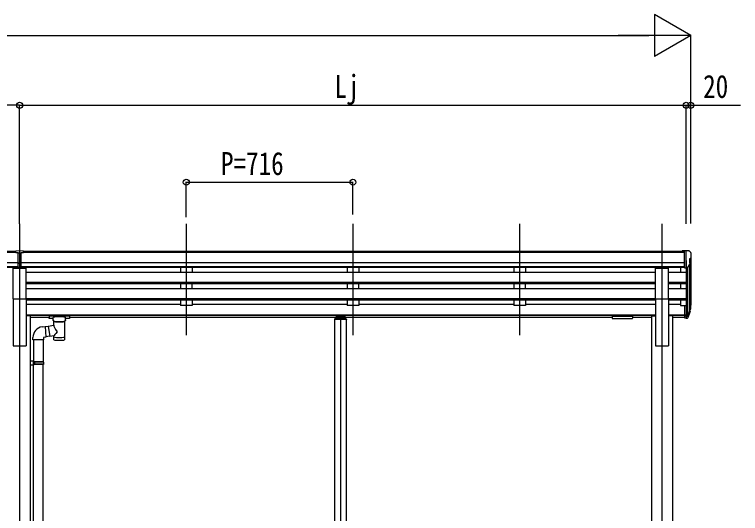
# Model space of a CAD drawing. Units: millimetres, scale not verified. Extents: x -12615 to 12615, y -8910 to 8910.
# Drawn here: x -750 to 2370, y -3710 to -1566 of the extents above; entities that cross this region are included whole.
import ezdxf
from ezdxf.enums import TextEntityAlignment as Align

# ---------------------------------------------------------------- set-up
doc = ezdxf.new("R2010")
doc.units = ezdxf.units.MM
doc.header["$LTSCALE"] = 40
for name, color, linetype in [('0-3_YKK_12', 2, 'Continuous'), ('0-4_YKK_13', 4, 'Continuous'), ('0-5_YKK_A1', 4, 'Continuous'), ('0-6_YKK_D', 6, 'Continuous')]:
    doc.layers.add(name, color=color, linetype=linetype)
doc.styles.add('ＭＳ ゴシック', font='')
doc.styles.get('ＭＳ ゴシック').set_extended_font_data('MS Gothic')

msp = doc.modelspace()

# ---------------------------------------------------------------- linework, layer by layer
at = {"layer": '0-3_YKK_12'}
for p, q in [((-11.7, -2465.76), (-11.7, -2943.28)), ((704.3, -2465.76), (704.3, -2943.28)), ((1420.3, -2465.76), (1420.3, -2943.28)), ((650.8, -2870.17), (650.8, -5297.03))]:
    msp.add_line(p, q, dxfattribs=at)
for points in [[(-727.7, -2465.76), (-727.7, -5390.16), (-727.7, -5640.16)], [(2032.3, -2465.76), (2032.3, -5390.16), (2032.3, -5640.16)]]:
    msp.add_lwpolyline(points, dxfattribs=at)
at = {"layer": '0-4_YKK_13'}
for p, q in [((-734.2, -2653.81), (-734.2, -2588.53)), ((-711.2, -2590.18), (-711.2, -2582.34)), ((2129.8, -2582.14), (2119.8, -2582.23)), ((2119.8, -2583.75), (2119.8, -2582.23)), ((2129.8, -2654.13), (2129.8, -2582.14)), ((2148.3, -2582.14), (2129.8, -2582.14)), ((2136.3, -2655.13), (2136.3, -2582.14)), ((2148.3, -2582.14), (2150.63, -2582.29)), ((2151.39, -2582.71), (2155.46, -2588.52)), ((-734.2, -2590.66), (-727.7, -2590.97)), ((-721.2, -2592.18), (-734.2, -2592.18)), ((-727.7, -2591), (-721.2, -2590.6)), ((-711.2, -2590.18), (-721.2, -2590.18)), ((2150.3, -2616.66), (2150.3, -2632.93)), ((2155.77, -2613.33), (2150.45, -2616.4)), ((2158.3, -2591.52), (2158.3, -2592.14)), ((-727.7, -2633.86), (-734.2, -2633.7)), ((-721.2, -2633.7), (-727.7, -2633.86)), ((2143.93, -2653.32), (2152.93, -2637.72)), ((-727.7, -2653.14), (-734.2, -2652.74)), ((-721.2, -2652.74), (-727.7, -2653.14)), ((-700.2, -2787.59), (-700.2, -2655.79)), ((2059.8, -2787.59), (2059.8, -2655.79)), ((2129.8, -2654.13), (2136.3, -2654.13)), ((2136.3, -2655.13), (2141.51, -2654.81)), ((-755.2, -2787.59), (-700.2, -2787.59)), ((2004.8, -2787.59), (2059.8, -2787.59)), ((2129.8, -2815.87), (2129.8, -2869.9)), ((2129.8, -2815.87), (2136.3, -2815.87)), ((2136.3, -2815.87), (2136.3, -2870.64)), ((2154.6, -2828.68), (2151.33, -2835.74)), ((2155.21, -2830.06), (2151.33, -2838)), ((-600.7, -2860.45), (-600.7, -2871.21)), ((-515.7, -2859.78), (-598.7, -2859.78)), ((-515.7, -2861.96), (-598.7, -2861.96)), ((-584.2, -2878.68), (-584.2, -2868.4)), ((-530.2, -2878.68), (-530.2, -2868.4)), ((-513.7, -2860.45), (-513.7, -2871.21)), ((-513.7, -2860.64), (-513.7, -2862.18)), ((628.3, -2869.7), (628.3, -2874.16)), ((630.8, -2867.13), (632.3, -2867.13)), ((630.8, -2869.64), (630.8, -2874.16)), ((630.8, -2869.64), (632.3, -2869.64)), ((669.3, -2861.21), (632.3, -2861.21)), ((632.3, -2861.21), (632.3, -2869.64)), ((632.3, -2863.7), (669.3, -2863.7)), ((634.9, -2866.13), (634.9, -2866.61)), ((638.35, -2868.02), (638.35, -2868.35)), ((640.31, -2867.69), (640.31, -2868.03)), ((640.8, -2866.78), (640.8, -2869.46)), ((641.29, -2867.69), (641.29, -2868.03)), ((643.25, -2868.35), (643.25, -2868.02)), ((646.7, -2866.13), (646.7, -2866.61)), ((654.9, -2866.13), (654.9, -2866.61)), ((658.35, -2868.02), (658.35, -2868.35)), ((660.31, -2867.69), (660.31, -2868.03)), ((660.8, -2866.78), (660.8, -2869.46)), ((661.29, -2867.69), (661.29, -2868.03)), ((663.25, -2868.35), (663.25, -2868.02)), ((666.7, -2866.13), (666.7, -2866.61)), ((669.3, -2861.21), (669.3, -2869.64)), ((669.3, -2867.13), (670.8, -2867.13)), ((669.3, -2869.64), (670.8, -2869.64)), ((670.8, -2869.64), (670.8, -2874.16)), ((673.3, -2874.16), (673.3, -2869.7)), ((1818.3, -2860.45), (1818.3, -2871.21)), ((1818.3, -2860.64), (1818.3, -2862.18)), ((1820.3, -2859.78), (1903.3, -2859.78)), ((1820.3, -2861.96), (1903.3, -2861.96)), ((1905.3, -2860.45), (1905.3, -2871.21)), ((2129.8, -2856), (2136.3, -2856)), ((2129.8, -2860.88), (2136.3, -2860.88)), ((2136.3, -2860.9), (2141.44, -2860.9)), ((2136.3, -2862.71), (2141.15, -2862.71)), ((2142.73, -2860.22), (2150.49, -2844.82)), ((2151.94, -2845.17), (2143.74, -2861.35)), ((2152.55, -2845.74), (2143.74, -2869.28)), ((2152.89, -2841.33), (2152.55, -2845.74)), ((-605.32, -2904.66), (-580.1, -2900.75)), ((-584.2, -2871.87), (-598.7, -2871.87)), ((-580.1, -2900.75), (-580.1, -2883.17)), ((-534.3, -2883.18), (-534.28, -2963.47)), ((-515.7, -2871.87), (-530.2, -2871.87)), ((625.3, -2875.66), (625.3, -2877.16)), ((676.3, -2877.16), (625.3, -2877.16)), ((674.8, -2874.16), (626.8, -2874.16)), ((630.8, -2871.53), (670.8, -2871.53)), ((676.3, -2875.66), (676.3, -2877.16)), ((1820.3, -2871.87), (1903.3, -2871.87)), ((2129.8, -2869.9), (2136.3, -2869.9)), ((2136.3, -2870.64), (2141.15, -2870.64)), ((-631.06, -2908.22), (-618.55, -2906.66)), ((-605.03, -2906.54), (-618.38, -2908.61)), ((-605.32, -2904.66), (-598.3, -2949.92)), ((-670.46, -2964.23), (-670.46, -2953.31)), ((-598.59, -2948.04), (-614.71, -2950.54)), ((-580.1, -2947.09), (-598.3, -2949.92)), ((-580.12, -2963.47), (-580.1, -2946.84)), ((-624.46, -2964.23), (-670.46, -2964.23)), ((-668.5, -2964.23), (-668.5, -3055.53)), ((-626.5, -2964.23), (-626.5, -3058.09)), ((-666.5, -3055.59), (-682.5, -3055.12)), ((-682.5, -3055.12), (-682.5, -3073.06)), ((-666.5, -3057.59), (-666.5, -3055.59)), ((-666.5, -3072.59), (-682.5, -3073.06)), ((-666.5, -3057.59), (-668.5, -3057.59)), ((-625.5, -3058.09), (-668.5, -3058.09)), ((-624.5, -3060.09), (-668.5, -3060.09)), ((-624.5, -3068.09), (-668.5, -3068.09)), ((-625.5, -3070.09), (-668.5, -3070.09)), ((-668.5, -3914.78), (-668.5, -3072.65)), ((-666.5, -3072.59), (-666.5, -3070.59)), ((-664.02, -3060.09), (-663.59, -3058.09)), ((-626.5, -3917.34), (-626.5, -3070.09)), ((-624.5, -3060.09), (-625.5, -3058.09)), ((-624.5, -3068.09), (-625.5, -3070.09)), ((-624.5, -3060.09), (-624.5, -3068.09))]:
    msp.add_line(p, q, dxfattribs=at)
for points in [[(-711.2, -2582.34), (-729.2, -2582.18), (-744.2, -2582.31)], [(-734.2, -2590.13), (-744.2, -2590.05), (-744.2, -2582.31)], [(-734.2, -2653.81), (-727.7, -2654.2), (-721.2, -2653.81), (-721.2, -2588.47)], [(-734.2, -2634.8), (-730.94, -2634.88), (-727.7, -2634.96), (-724.46, -2634.88), (-721.2, -2634.8)], [(-755.2, -2787.59), (-755.2, -2655.79), (-700.2, -2655.79)], [(2004.8, -2787.59), (2004.8, -2655.79), (2059.8, -2655.79)], [(-598.7, -2859.78), (-599.05, -2859.79), (-599.58, -2859.81), (-600.03, -2859.86), (-600.34, -2859.94), (-600.5, -2860.04), (-600.62, -2860.18), (-600.69, -2860.36), (-600.7, -2860.45)], [(-513.7, -2860.45), (-513.74, -2860.25), (-513.82, -2860.11), (-513.92, -2860.02), (-514.02, -2859.96), (-514.14, -2859.91), (-514.43, -2859.85), (-514.92, -2859.81), (-515.46, -2859.79), (-515.7, -2859.78)], [(639.33, -2868.25), (639.52, -2868.27), (639.6, -2868.28), (639.71, -2868.28), (639.88, -2868.27), (640.02, -2868.24), (640.15, -2868.2), (640.24, -2868.15), (640.29, -2868.09)], [(641.31, -2868.09), (641.37, -2868.15), (641.46, -2868.2), (641.58, -2868.24), (641.73, -2868.27), (641.9, -2868.28), (642, -2868.28), (642.08, -2868.27), (642.27, -2868.25)], [(659.33, -2868.25), (659.52, -2868.27), (659.6, -2868.28), (659.71, -2868.28), (659.88, -2868.27), (660.02, -2868.24), (660.15, -2868.2), (660.24, -2868.15), (660.29, -2868.09)], [(661.31, -2868.09), (661.37, -2868.15), (661.46, -2868.2), (661.58, -2868.24), (661.73, -2868.27), (661.9, -2868.28), (662, -2868.28), (662.08, -2868.27), (662.27, -2868.25)], [(1818.3, -2860.45), (1818.34, -2860.25), (1818.42, -2860.11), (1818.52, -2860.02), (1818.62, -2859.96), (1818.74, -2859.91), (1819.03, -2859.85), (1819.52, -2859.81), (1820.07, -2859.79), (1820.3, -2859.78)], [(1903.3, -2859.78), (1903.65, -2859.79), (1904.18, -2859.81), (1904.63, -2859.86), (1904.94, -2859.94), (1905.11, -2860.04), (1905.23, -2860.18), (1905.29, -2860.36), (1905.3, -2860.45)], [(-598.7, -2871.87), (-599.05, -2871.87), (-599.58, -2871.84), (-600.03, -2871.79), (-600.34, -2871.71), (-600.5, -2871.61), (-600.62, -2871.48), (-600.69, -2871.3), (-600.7, -2871.21)], [(-580.1, -2883.17), (-580.33, -2883.07), (-581.69, -2882.34), (-582.8, -2881.49), (-583.56, -2880.63), (-584.02, -2879.73), (-584.19, -2878.84)], [(-530.24, -2878.62), (-530.21, -2878.98), (-530.46, -2879.94), (-530.98, -2880.82), (-531.78, -2881.66), (-532.9, -2882.46), (-534.3, -2883.18)], [(-513.7, -2871.21), (-513.74, -2871.4), (-513.82, -2871.54), (-513.92, -2871.63), (-514.02, -2871.69), (-514.14, -2871.74), (-514.43, -2871.8), (-514.92, -2871.85), (-515.46, -2871.87), (-515.7, -2871.87)], [(1818.3, -2871.21), (1818.34, -2871.4), (1818.42, -2871.54), (1818.52, -2871.63), (1818.62, -2871.69), (1818.74, -2871.74), (1819.03, -2871.8), (1819.52, -2871.85), (1820.07, -2871.87), (1820.3, -2871.87)], [(1903.3, -2871.87), (1903.65, -2871.87), (1904.18, -2871.84), (1904.63, -2871.79), (1904.94, -2871.71), (1905.11, -2871.61), (1905.23, -2871.48), (1905.29, -2871.3), (1905.3, -2871.21)], [(-618.55, -2906.66), (-614.54, -2952.49), (-624.46, -2954.23), (-624.46, -2964.23)], [(-666.5, -3070.59), (-668.5, -3070.59), (-668.5, -3057.59)], [(-664.02, -3060.09), (-664.02, -3068.09), (-663.59, -3070.09)]]:
    msp.add_lwpolyline(points, dxfattribs=at)
for centre, radius, start, end in [((2150.57, -2583.28), 1, 35, 86.5), ((2155.3, -2591.52), 3, 0, 87), ((2150.6, -2616.66), 0.3, 120, 180), ((2151.4, -2608.96), 6.18, 315.00103, 354.2965), ((1956.3, -2592.14), 202, 355.05096, 0), ((2150.6, -2632.93), 0.3, 180, 265.2833), ((2150.33, -2636.22), 3, 330, 85.2833), ((2141.33, -2651.82), 3, 273.5, 330), ((2125.71, -2819.18), 30.41, 341.80266, 352.8448), ((2127.12, -2820.94), 29.53, 342.01856, 353.49194), ((626.8, -2875.66), 1.5, 90, 180), ((674.8, -2875.66), 1.5, 0, 90), ((-624.55, -2953.67), 45.91, 98.14944, 179.55845)]:
    msp.add_arc(centre, radius, start, end, dxfattribs=at)
for centre, major_axis, ratio, start_param, end_param in [((-752.27, -2592.49), (-24.57, -1.51), 0.121868, 3.1340826, 3.1409615), ((2068.44, -2814.7), (-87.93, 4.42), 0.541684, 3.060334, 3.2172517), ((2067.65, -2821.37), (89.06, 1.43), 0.57596, 6.1985533, 6.3701348), ((-598.7, -2862.18), (-2, 0), 0.109601, 4.712389, 6.2831853), ((-557.2, -2868.4), (-27, 0), 0.122176, 3.1415927, 6.2831853), ((-515.7, -2862.18), (-2, 0), 0.109601, 3.1415927, 4.712389), ((630.8, -2869.7), (0, 2.57), 0.97237, 6.2831853, 7.8539816), ((640.8, -2866.13), (5.9, 0), 0.342073, 0, 3.1415927), ((640.8, -2860.84), (8.02, 0), 0.939674, 4.4018361, 4.5279947), ((640.8, -2861.18), (8.02, 0), 0.939674, 4.4018361, 4.5279947), ((640.8, -2860.17), (8.02, 0), 0.939674, 4.6512338, 4.7735441), ((640.8, -2860.84), (-8.02, 0), 0.939674, 1.7551906, 1.8813492), ((640.8, -2861.18), (-8.02, 0), 0.939674, 1.7551906, 1.8813492), ((660.8, -2866.13), (5.9, 0), 0.342073, 0, 3.1415927), ((660.8, -2860.84), (8.02, 0), 0.939674, 4.4018361, 4.5279947), ((660.8, -2861.18), (8.02, 0), 0.939674, 4.4018361, 4.5279947), ((660.8, -2860.17), (8.02, 0), 0.939674, 4.6512338, 4.7735441), ((660.8, -2860.84), (-8.02, 0), 0.939674, 1.7551906, 1.8813492), ((660.8, -2861.18), (-8.02, 0), 0.939674, 1.7551906, 1.8813492), ((670.8, -2869.7), (0, 2.57), 0.97237, 4.712389, 6.2831853), ((1820.3, -2862.18), (2, 0), 0.109601, 1.5707963, 3.1415927), ((1903.3, -2862.18), (2, 0), 0.109601, 0, 1.5707963), ((2141.15, -2859.99), (3, 0), 0.90356, 4.712389, 5.7595865), ((2141.15, -2867.93), (-3, 0), 0.90356, 1.5707963, 2.6179939), ((2141.44, -2859.54), (1.5, 0), 0.90356, 4.712389, 5.7595865), ((2066.38, -2821.28), (88.05, 0), 0.90356, 5.9828017, 6.0168888), ((2151.59, -2841.33), (-1.3, 0), 0.90356, 2.9359903, 4.9130961), ((2065.67, -2825.14), (89.07, 0), 0.90356, 6.0316505, 6.077583), ((-568.2, -2878.68), (-16, 0), 0.361356, 0, 0.0194874), ((-557.2, -2927.29), (22.81, -26.62), 0.234429, 3.1563334, 4.5976381), ((-557.19, -2883.63), (-22.92, 0.42), 0.07247, 0.0008089, 1.5716053), ((-557.19, -2885.26), (-22.92, 0.42), 0.07247, 0.0008089, 1.5716053), ((-557.21, -2883.63), (22.91, 0.42), 0.072511, 4.711586, 6.2823824), ((-557.21, -2885.26), (22.91, 0.42), 0.072511, 4.711586, 6.2823824), ((-559.75, -2924.65), (-20.32, -22.25), 0.045535, 4.9756507, 6.2441899), ((-557.2, -2951.03), (-22.91, 0), 0.122865, 6.2831853, 9.424778), ((-557.2, -2963.47), (-22.92, 0), 0.101955, 6.2829723, 9.4248207)]:
    msp.add_ellipse(centre, major_axis=major_axis, ratio=ratio, start_param=start_param, end_param=end_param, dxfattribs=at)
for centre in [(640.8, -2866.61), (660.8, -2866.61)]:
    msp.add_ellipse(centre, major_axis=(5.9, 0), ratio=0.342073, dxfattribs=at)
at = {"layer": '0-5_YKK_A1'}
for p, q in [((-744.2, -2583.75), (-3575.2, -2583.75)), ((-744.2, -2588.96), (-3575.2, -2588.96)), ((2129.8, -2583.75), (-711.2, -2583.75)), ((2129.8, -2588.96), (-711.2, -2588.96)), ((2156.3, -2612.72), (2156.3, -2815.5)), ((-734.2, -2632.5), (-3585.2, -2632.5)), ((-734.2, -2650.35), (-3585.2, -2650.35)), ((2129.8, -2632.5), (-721.2, -2632.5)), ((2129.8, -2650.35), (-721.2, -2650.35)), ((2136.3, -2623.25), (2136.3, -2815.87)), ((2151.33, -2640.49), (2151.33, -2842.21)), ((-734.2, -2653.6), (-3585.2, -2653.6)), ((2129.8, -2653.6), (-721.2, -2653.6)), ((2004.8, -2674.17), (-700.2, -2674.17)), ((-36.7, -2653.69), (-36.7, -2674.17)), ((13.3, -2674.17), (-36.7, -2674.17)), ((13.3, -2653.69), (13.3, -2674.17)), ((679.3, -2653.69), (679.3, -2674.17)), ((729.3, -2674.17), (679.3, -2674.17)), ((729.3, -2653.69), (729.3, -2674.17)), ((1395.3, -2653.69), (1395.3, -2674.17)), ((1445.3, -2674.17), (1395.3, -2674.17)), ((1445.3, -2653.69), (1445.3, -2674.17)), ((2136.3, -2674.17), (2059.8, -2674.17)), ((2111.3, -2653.6), (2111.3, -2674.17)), ((2142.3, -2654.65), (2142.31, -2860.64)), ((2004.8, -2717.54), (-700.2, -2717.54)), ((2004.8, -2719.03), (-700.2, -2719.03)), ((2004.8, -2723.35), (-700.2, -2723.35)), ((2004.8, -2744.27), (-700.2, -2744.27)), ((-36.7, -2723.35), (-36.7, -2744.27)), ((13.3, -2744.27), (-36.7, -2744.27)), ((13.3, -2744.27), (13.3, -2723.35)), ((679.3, -2723.35), (679.3, -2744.27)), ((729.3, -2744.27), (679.3, -2744.27)), ((729.3, -2744.27), (729.3, -2723.35)), ((1395.3, -2723.35), (1395.3, -2744.27)), ((1445.3, -2744.27), (1395.3, -2744.27)), ((1445.3, -2744.27), (1445.3, -2723.35)), ((2136.3, -2717.54), (2059.8, -2717.54)), ((2136.3, -2719.03), (2059.8, -2719.03)), ((2136.3, -2723.35), (2059.8, -2723.35)), ((2136.3, -2744.27), (2059.8, -2744.27)), ((2111.3, -2723.35), (2111.3, -2744.27)), ((-700.2, -2787.59), (-700.2, -2990.16)), ((2004.8, -2787.64), (-700.2, -2787.64)), ((2004.8, -2789.14), (-700.2, -2789.14)), ((2004.8, -2793.45), (-700.2, -2793.45)), ((-36.7, -2793.45), (-36.7, -2816.5)), ((13.3, -2793.45), (13.3, -2816.5)), ((679.3, -2793.45), (679.3, -2816.5)), ((729.3, -2793.45), (729.3, -2816.5)), ((1395.3, -2793.45), (1395.3, -2816.5)), ((1445.3, -2793.45), (1445.3, -2816.5)), ((2059.8, -2787.59), (2059.8, -2990.16)), ((2136.3, -2787.64), (2059.8, -2787.64)), ((2136.3, -2789.14), (2059.8, -2789.14)), ((2136.3, -2793.45), (2059.8, -2793.45)), ((2111.3, -2793.45), (2111.3, -2816.5)), ((-36.7, -2811.56), (-700.2, -2811.56)), ((13.3, -2816.5), (-36.7, -2816.5)), ((679.3, -2811.56), (13.3, -2811.56)), ((729.3, -2816.5), (679.3, -2816.5)), ((1395.3, -2811.56), (729.3, -2811.56)), ((1445.3, -2816.5), (1395.3, -2816.5)), ((2004.8, -2811.56), (1445.3, -2811.56)), ((2111.3, -2811.56), (2059.8, -2811.56)), ((2111.3, -2816.5), (2129.8, -2816.5)), ((2004.8, -2858.57), (-700.2, -2858.57)), ((2004.8, -2859.97), (-700.2, -2859.97)), ((-682.5, -2861.16), (-700.2, -2861.16)), ((-682.5, -2861.16), (-682.5, -5490.16)), ((-600.7, -2867.66), (-682.5, -2867.66)), ((1818.3, -2867.66), (-513.7, -2867.66)), ((1987.1, -2867.66), (1905.3, -2867.66)), ((1987.1, -2861.16), (2004.8, -2861.16)), ((1987.1, -2861.16), (1987.1, -5490.16)), ((2129.8, -2858.57), (2059.8, -2858.57)), ((2129.8, -2859.97), (2059.8, -2859.97)), ((2077.5, -2861.16), (2059.8, -2861.16)), ((2077.5, -2861.16), (2077.5, -5490.16)), ((2129.8, -2867.66), (2077.5, -2867.66)), ((625.8, -2877.16), (625.8, -5240.16)), ((675.8, -2877.16), (675.8, -5240.16))]:
    msp.add_line(p, q, dxfattribs=at)
for points in [[(-755.2, -2787.59), (-755.2, -2990.16), (-700.2, -2990.16)], [(2004.8, -2787.59), (2004.8, -2990.16), (2059.8, -2990.16)]]:
    msp.add_lwpolyline(points, dxfattribs=at)
at = {"layer": '0-6_YKK_D'}
for p, q in [((2156.3, -1656.18), (2000.42, -1566.18)), ((2000.42, -1566.18), (2000.42, -1746.18)), ((-6295.7, -1656.18), (1976.3, -1656.18)), ((2156.3, -1656.18), (1844.53, -1656.18)), ((2156.3, -1656.18), (2000.42, -1746.18)), ((2156.3, -2464.76), (2156.3, -1655.18)), ((-727.7, -1956.18), (-3591.7, -1956.18)), ((-727.7, -2465.76), (-727.7, -1955.18)), ((-727.7, -2465.76), (-727.7, -1955.18)), ((-727.7, -1956.18), (2136.3, -1956.18)), ((2136.3, -2465.76), (2136.3, -1955.18)), ((2136.3, -2465.76), (2136.3, -1955.18)), ((2156.3, -2463.76), (2156.3, -1955.18)), ((-11.7, -2436.87), (-11.7, -2285.77)), ((-11.7, -2286.77), (704.3, -2286.77)), ((704.3, -2425.73), (704.3, -2285.77))]:
    msp.add_line(p, q, dxfattribs=at)
msp.add_lwpolyline([(2136.3, -1956.18), (2156.3, -1956.18), (2369.7, -1956.18)], dxfattribs=at)
for centre in [(-727.7, -1956.18), (-727.7, -1956.18), (2136.3, -1956.18), (2136.3, -1956.18), (2156.3, -1956.18), (-11.7, -2286.77), (704.3, -2286.77)]:
    msp.add_circle(centre, 12.75, dxfattribs=at)

# ---------------------------------------------------------------- texts
at = {"layer": '0-6_YKK_D', "style": 'ＭＳ ゴシック', "width": 0.8}
for s, p in [('Lj', (625.1, -1954.18)), ('20', (2209.3, -1954.18)), ('P=716', (137.5, -2285.47))]:
    msp.add_text(s, height=98.97, dxfattribs=at).set_placement(p, align=Align.BOTTOM_LEFT)

doc.saveas('drawing.dxf')
